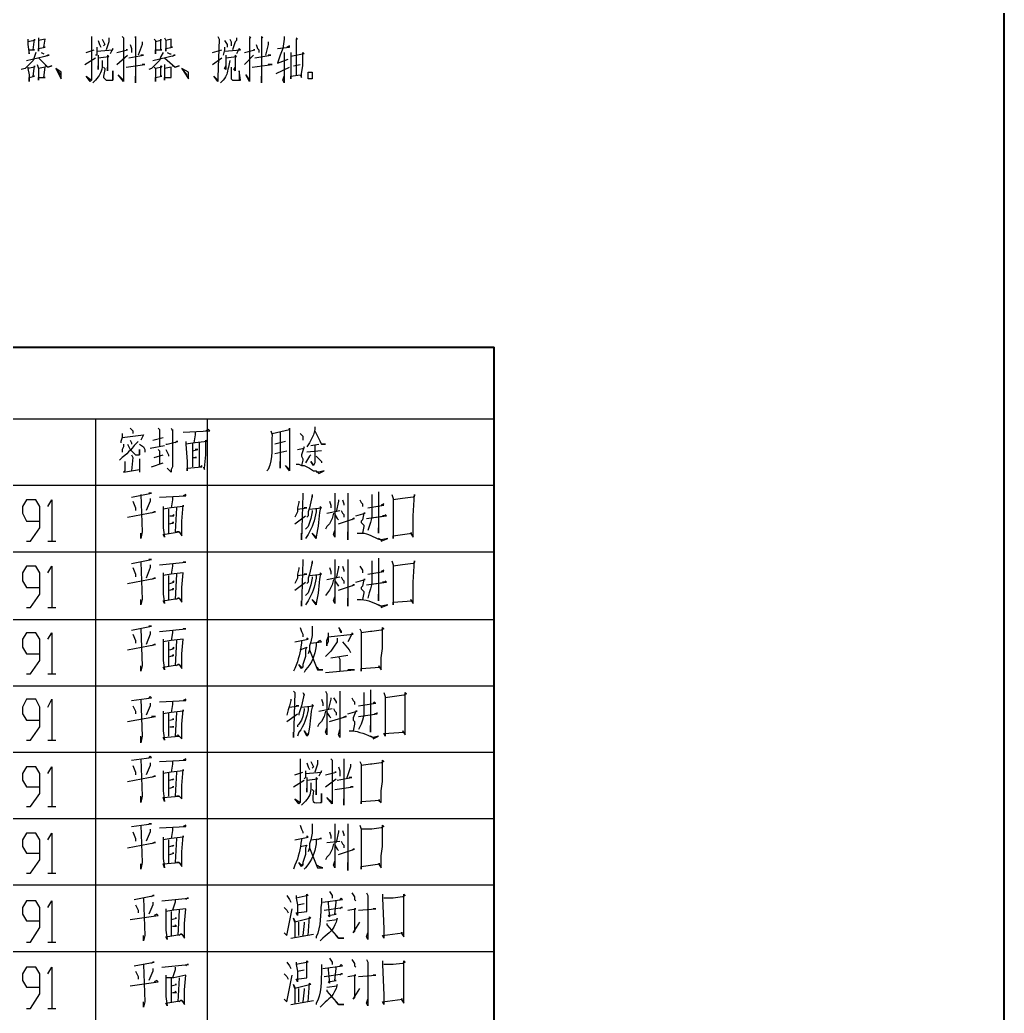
# Model space of a CAD drawing. Header units: millimetres. Extents: x 0 to 822, y 14 to 1153.
# Drawn here: x 685.6 to 819, y 539.3 to 674 of the extents above; entities that cross this region are included whole.
import ezdxf

# ---------------------------------------------------------------- set-up
doc = ezdxf.new("R2010")
doc.units = ezdxf.units.MM
doc.layers.add('1', color=7, linetype='Continuous')

msp = doc.modelspace()

# ---------------------------------------------------------------- linework, layer by layer
at = {"layer": '1', "color": 0, "lineweight": 40}
for points in [[(43.56, 14.721732), (819, 14.721732), (819, 1153.221732), (43.56, 1153.221732), (43.56, 14.721732)], [(569.52, 629.601732), (749.88, 629.601732)], [(749.88, 464.721732), (749.88, 629.601732)]]:
    msp.add_lwpolyline(points, dxfattribs=at)
at = {"layer": '1', "color": 0, "lineweight": 25}
for points in [[(686.7, 671.361732), (686.7, 671.181732), (686.7, 670.641732), (686.88, 669.381732), (686.88, 669.921732), (687.6, 669.921732), (687.42, 669.921732), (687.6, 671.361732), (687.6, 671.181732), (686.7, 671.001732)], [(688.14, 671.541732), (688.14, 671.181732), (688.14, 669.741732), (688.14, 670.101732), (689.04, 670.281732), (688.86, 670.281732), (689.04, 671.361732), (689.04, 671.361732), (688.14, 671.181732)], [(695.34, 671.721732), (695.34, 671.361732), (695.34, 671.361732), (695.34, 666.141732), (695.34, 665.781732), (695.16, 665.601732), (694.62, 666.321732), (695.34, 665.781732)], [(696.24, 671.181732), (696.42, 670.641732), (696.6, 670.281732)], [(696.78, 671.361732), (696.96, 671.001732), (697.14, 670.641732), (696.96, 670.461732)], [(697.68, 671.541732), (697.68, 671.181732), (697.68, 671.001732), (697.32, 669.921732)], [(699.48, 671.721732), (699.66, 671.541732), (699.66, 671.541732), (699.66, 665.961732), (699.66, 665.601732), (698.94, 666.501732), (699.66, 665.781732)], [(700.56, 670.641732), (700.74, 670.101732), (700.74, 669.921732), (700.74, 669.561732)], [(701.28, 671.721732), (701.28, 671.541732), (701.28, 671.721732), (701.28, 665.421732), (701.28, 666.321732)], [(702.18, 671.001732), (702.18, 670.641732), (701.64, 669.201732)], [(703.8, 671.361732), (703.98, 671.181732), (703.98, 670.641732), (703.98, 669.381732), (703.98, 669.921732), (704.88, 669.921732), (704.7, 669.921732), (704.7, 671.361732), (704.7, 671.181732), (703.98, 671.001732)], [(705.24, 671.541732), (705.42, 671.181732), (705.42, 669.741732), (705.42, 670.101732), (706.32, 670.281732), (706.14, 670.281732), (706.14, 671.361732), (706.14, 671.361732), (705.42, 671.181732)], [(712.44, 671.721732), (712.62, 671.361732), (712.62, 671.361732), (712.44, 666.141732), (712.44, 665.781732), (712.44, 665.601732), (711.9, 666.321732), (712.44, 665.781732)], [(713.34, 671.181732), (713.7, 670.641732), (713.7, 670.281732)], [(714.06, 671.361732), (714.24, 671.001732), (714.24, 670.641732), (714.24, 670.461732)], [(714.96, 671.541732), (714.96, 671.181732), (714.78, 671.001732), (714.42, 669.921732)], [(716.76, 671.721732), (716.94, 671.541732), (716.76, 671.541732), (716.76, 665.961732), (716.76, 665.601732), (716.22, 666.501732), (716.76, 665.781732)], [(717.66, 670.641732), (717.84, 670.101732), (718.02, 669.921732), (718.02, 669.561732)], [(718.38, 671.721732), (718.56, 671.541732), (718.38, 671.721732), (718.38, 665.421732), (718.38, 666.321732)], [(719.28, 671.001732), (719.28, 670.641732), (718.92, 669.201732)], [(721.44, 671.721732), (721.44, 671.361732), (721.26, 670.101732), (720.9, 669.201732), (720.54, 668.121732), (720.54, 668.121732), (721.98, 668.661732)], [(723.06, 671.541732), (723.24, 671.361732), (723.06, 671.361732), (723.06, 666.501732)], [(687.78, 669.561732), (687.6, 669.021732), (687.42, 668.481732), (686.7, 667.761732), (686.34, 667.401732), (685.8, 667.221732)], [(686.52, 668.481732), (689.58, 669.201732), (689.4, 669.201732), (689.04, 669.021732)], [(688.5, 669.561732), (688.86, 669.381732), (688.86, 669.381732)], [(694.62, 669.561732), (695.7, 669.921732)], [(696.06, 670.281732), (696.06, 669.921732), (696.06, 669.561732), (696.06, 669.201732), (695.88, 669.201732)], [(696.06, 669.741732), (698.22, 669.921732), (698.22, 670.101732), (697.86, 669.381732)], [(696.24, 669.201732), (696.24, 667.221732), (696.24, 667.401732), (696.24, 667.761732)], [(696.24, 668.841732), (697.68, 669.021732), (697.5, 669.201732), (697.5, 667.041732), (697.5, 667.221732), (697.5, 667.581732)], [(698.76, 669.561732), (700.2, 669.921732), (700.2, 669.921732), (700.02, 669.921732)], [(698.76, 667.941732), (700.2, 669.201732)], [(700.38, 668.841732), (702.36, 669.201732), (702, 669.201732)], [(705.06, 669.561732), (704.7, 669.021732), (704.52, 668.481732), (703.8, 667.761732), (703.44, 667.401732), (703.08, 667.221732)], [(703.62, 668.481732), (706.68, 669.201732), (706.5, 669.201732), (706.32, 669.021732)], [(705.6, 669.561732), (705.96, 669.381732), (706.14, 669.381732)], [(711.72, 669.561732), (712.98, 669.921732)], [(713.34, 670.281732), (713.34, 669.921732), (713.16, 669.201732), (713.16, 669.201732)], [(713.34, 669.741732), (715.5, 669.921732), (715.32, 670.101732), (714.96, 669.381732)], [(713.52, 669.201732), (713.52, 667.221732), (713.34, 667.401732), (713.52, 667.761732)], [(713.52, 668.841732), (714.96, 669.021732), (714.78, 669.201732), (714.78, 667.041732), (714.6, 667.221732), (714.78, 667.581732)], [(716.04, 669.561732), (717.48, 669.921732), (717.3, 669.921732), (717.3, 669.921732)], [(716.04, 667.941732), (717.3, 669.201732)], [(717.48, 668.841732), (719.64, 669.201732), (719.28, 669.201732)], [(720.54, 670.101732), (722.16, 670.281732), (722.16, 670.461732), (721.8, 670.281732)], [(721.44, 669.561732), (721.44, 669.381732), (721.44, 669.381732), (721.44, 665.421732), (721.26, 665.781732), (721.44, 666.321732)], [(722.34, 669.561732), (722.34, 669.021732), (722.34, 665.961732), (722.34, 666.321732), (723.6, 666.501732), (723.78, 666.141732), (723.78, 666.681732), (723.96, 667.761732), (723.96, 669.561732), (724.14, 669.381732), (722.34, 669.021732)], [(687.96, 667.941732), (688.14, 667.401732), (688.14, 665.781732), (688.14, 666.141732), (689.04, 666.141732), (688.86, 666.141732), (689.04, 667.581732), (689.04, 667.581732), (688.14, 667.401732)], [(688.14, 668.841732), (689.4, 667.581732), (689.94, 667.761732), (689.4, 667.581732), (689.04, 667.761732)], [(694.44, 667.941732), (695.88, 668.841732)], [(700.02, 667.581732), (702.54, 667.941732), (702.36, 667.941732), (702.18, 667.941732)], [(705.24, 668.841732), (706.68, 667.581732), (707.22, 667.761732), (706.68, 667.581732), (706.32, 667.761732)], [(705.24, 667.941732), (705.24, 667.401732), (705.24, 665.781732), (705.24, 666.141732), (706.14, 666.141732), (706.14, 666.141732), (706.14, 667.581732), (706.14, 667.581732), (705.24, 667.401732)], [(711.72, 667.941732), (712.98, 668.841732)], [(717.12, 667.581732), (719.82, 667.941732), (719.64, 667.941732), (719.28, 667.941732)], [(722.7, 667.761732), (723.6, 667.941732)], [(686.7, 667.581732), (686.7, 667.401732), (686.88, 666.501732), (686.88, 665.601732), (686.88, 666.141732), (687.6, 666.321732), (687.42, 666.321732), (687.6, 667.761732), (687.6, 667.581732), (686.7, 667.401732)], [(691.2, 666.501732), (690.48, 667.401732), (691.2, 665.961732), (691.2, 666.861732), (690.48, 667.401732)], [(696.96, 667.581732), (697.14, 667.401732), (697.14, 667.221732), (696.96, 666.321732), (696.96, 666.141732), (697.14, 665.961732), (697.14, 665.961732), (697.32, 665.781732), (697.5, 665.781732), (698.22, 665.781732), (698.22, 665.781732), (698.22, 667.041732), (698.22, 665.781732)], [(703.8, 667.581732), (703.98, 667.401732), (703.98, 666.501732), (703.98, 665.601732), (703.98, 666.141732), (704.88, 666.321732), (704.7, 666.321732), (704.7, 667.761732), (704.88, 667.581732), (703.98, 667.401732)], [(708.3, 666.501732), (707.58, 667.401732), (708.48, 665.961732), (708.48, 666.861732), (707.58, 667.401732)], [(714.24, 667.581732), (714.24, 667.401732), (714.24, 667.221732), (714.24, 666.321732), (714.24, 666.141732), (714.24, 665.961732), (714.42, 665.781732), (714.6, 665.781732), (715.32, 665.781732), (715.5, 665.781732), (715.32, 667.041732), (715.32, 665.781732)], [(720.36, 666.681732), (722.16, 667.581732)], [(725.22, 666.861732), (725.22, 666.501732), (725.22, 665.961732), (724.68, 665.961732), (724.68, 666.501732), (724.68, 666.861732), (725.22, 666.861732)], [(569.52, 619.881732), (749.88, 619.881732)], [(695.88, 619.881732), (695.88, 464.721732)], [(711, 619.881732), (711, 464.721732)], [(700.56, 618.621732), (700.92, 618.261732), (700.92, 618.081732), (700.92, 617.901732)], [(704.34, 618.621732), (704.52, 618.441732), (704.52, 618.441732), (704.52, 616.101732)], [(706.14, 618.621732), (706.32, 618.261732), (706.32, 618.441732), (706.32, 613.401732), (706.14, 613.041732), (706.14, 612.861732), (706.14, 612.681732), (705.6, 613.221732), (706.14, 612.681732)], [(707.76, 618.081732), (711.36, 618.261732), (711.18, 618.441732), (710.82, 618.261732)], [(709.38, 618.081732), (709.38, 617.721732), (709.2, 616.641732)], [(720.9, 618.081732), (720.9, 613.941732), (720.9, 613.221732), (720.9, 614.121732)], [(725.58, 618.801732), (725.58, 618.441732), (725.4, 617.721732), (724.86, 616.641732), (724.5, 616.101732)], [(725.58, 618.261732), (726.48, 616.461732), (727.02, 616.461732), (726.48, 616.461732), (726.3, 616.821732)], [(699.48, 617.901732), (699.48, 617.361732), (699.3, 616.821732), (699.3, 616.641732)], [(699.48, 617.361732), (702.36, 617.721732), (702.36, 617.721732), (702, 617.001732)], [(700.56, 617.001732), (700.74, 616.641732), (700.74, 616.461732)], [(703.62, 617.001732), (705.06, 617.361732)], [(705.42, 616.461732), (705.6, 616.461732), (707.04, 616.821732), (706.86, 616.821732), (706.68, 616.641732)], [(710.46, 613.401732), (710.64, 613.041732), (710.64, 613.221732), (710.82, 615.021732), (710.82, 617.001732), (711, 616.821732), (709.38, 616.641732), (708.12, 616.461732)], [(708.12, 616.821732), (708.12, 616.461732), (708.3, 614.121732), (708.3, 612.861732), (708.3, 613.221732), (710.28, 613.401732), (710.28, 613.581732), (710.1, 613.401732)], [(721.62, 616.821732), (720.18, 616.461732)], [(723.6, 617.901732), (723.96, 617.541732), (723.96, 617.181732), (723.96, 617.001732)], [(699.66, 616.461732), (699.66, 616.101732), (699.48, 615.741732), (699.48, 615.561732), (699.48, 615.381732)], [(700.2, 616.461732), (700.38, 616.101732), (700.56, 615.741732), (700.74, 615.561732), (701.1, 615.201732), (701.28, 615.021732), (701.64, 615.021732), (701.82, 615.021732), (701.82, 615.741732), (701.82, 615.021732)], [(701.82, 616.461732), (702.36, 616.101732), (702.54, 615.741732), (702.54, 615.561732), (702.54, 615.381732)], [(703.26, 615.921732), (705.24, 616.281732)], [(704.34, 615.741732), (704.52, 615.561732), (704.52, 613.761732)], [(705.42, 615.741732), (705.78, 615.021732), (705.78, 614.841732)], [(709.02, 616.641732), (709.02, 613.401732)], [(709.02, 615.561732), (709.74, 615.741732), (709.56, 615.741732), (709.38, 615.741732)], [(709.92, 616.641732), (709.92, 613.401732)], [(720.18, 615.201732), (721.8, 615.561732)], [(723.24, 615.741732), (724.14, 615.921732), (724.14, 616.101732), (723.78, 615.021732), (723.78, 614.841732), (723.96, 614.481732), (723.96, 614.301732), (723.78, 613.581732)], [(726.48, 615.561732), (724.5, 615.381732)], [(725.04, 616.281732), (726.12, 616.461732)], [(725.58, 616.281732), (725.58, 613.941732), (725.4, 613.581732), (725.4, 613.581732), (725.04, 614.121732), (725.4, 613.581732)], [(699.84, 614.121732), (699.84, 613.941732), (699.84, 612.861732), (699.66, 612.681732), (701.82, 613.041732)], [(700.74, 615.021732), (700.92, 614.661732), (700.74, 612.861732)], [(701.82, 614.481732), (701.82, 614.121732), (701.82, 612.681732)], [(703.8, 614.661732), (705.06, 615.021732)], [(709.02, 614.661732), (709.56, 614.661732), (709.56, 614.661732), (709.38, 614.661732)], [(725.04, 615.021732), (724.86, 614.841732), (724.32, 613.941732)], [(725.76, 614.841732), (726.3, 614.301732), (726.48, 614.121732), (726.48, 613.941732)], [(703.44, 613.401732), (705.06, 613.941732)], [(723.06, 613.761732), (723.42, 613.761732), (723.78, 613.581732), (724.14, 613.581732), (724.5, 613.401732), (724.86, 613.221732), (725.4, 612.861732), (725.76, 612.861732), (726.12, 612.501732), (726.84, 612.861732), (726.84, 612.861732), (726.12, 612.681732), (725.76, 612.681732)], [(569.52, 610.881732), (749.88, 610.881732)], [(734.22, 609.981732), (734.22, 609.621732), (734.22, 604.401732), (734.22, 604.581732), (734.22, 605.121732)], [(686.52, 603.321732), (687.06, 603.321732), (688.32, 605.121732), (688.32, 608.001732), (687.78, 608.901732), (686.52, 608.901732), (685.98, 608.001732), (685.98, 607.101732), (686.52, 606.021732), (688.32, 606.021732)], [(689.4, 608.001732), (689.94, 608.901732), (689.94, 603.321732)], [(700.74, 609.261732), (703.44, 609.801732), (703.26, 609.801732), (703.08, 609.801732)], [(700.92, 608.721732), (701.28, 607.821732), (701.28, 607.461732)], [(702, 609.621732), (702.18, 604.581732), (702, 603.681732), (702, 604.041732), (702, 604.401732)], [(703.26, 609.081732), (703.26, 608.721732), (702.72, 607.461732)], [(704.52, 609.261732), (708.12, 609.441732), (708.12, 609.621732), (707.76, 609.441732)], [(706.32, 609.261732), (706.32, 608.901732), (706.14, 607.821732)], [(723.42, 608.721732), (723.42, 608.541732), (723.24, 607.821732), (723.24, 607.281732), (722.88, 606.561732)], [(723.96, 609.801732), (723.96, 609.621732), (723.78, 603.501732), (723.78, 604.401732)], [(725.22, 609.621732), (725.22, 609.261732), (725.22, 609.441732), (724.86, 607.821732), (724.68, 607.281732), (724.68, 606.741732), (724.5, 606.561732)], [(727.56, 608.721732), (727.74, 608.181732), (727.74, 608.001732), (727.74, 607.821732)], [(728.28, 609.801732), (728.28, 609.441732), (728.28, 603.861732), (728.1, 604.221732), (728.28, 604.761732)], [(728.82, 608.901732), (728.82, 608.721732), (728.46, 607.281732)], [(729.36, 608.901732), (729.54, 608.361732), (729.54, 608.181732)], [(730.08, 609.801732), (730.08, 609.441732), (730.08, 603.501732), (730.08, 604.041732), (730.08, 604.581732)], [(731.7, 608.901732), (731.88, 608.541732), (732.06, 608.361732)], [(733.32, 609.621732), (733.32, 606.561732), (733.14, 605.841732), (732.96, 605.301732), (732.78, 604.761732)], [(736.02, 609.621732), (736.2, 609.081732), (736.2, 604.941732), (736.2, 603.681732), (736.2, 604.041732), (738.72, 604.401732), (738.54, 604.401732), (738.9, 603.861732), (738.9, 604.581732), (738.9, 605.481732), (738.9, 606.741732), (739.08, 609.621732), (739.08, 609.441732), (738.9, 609.261732), (737.46, 609.081732), (737.46, 609.081732), (736.2, 608.901732)], [(700.2, 606.561732), (703.98, 607.281732), (703.8, 607.281732), (703.44, 607.101732)], [(707.22, 604.581732), (707.58, 604.041732), (707.58, 604.401732), (707.58, 606.021732), (707.76, 608.181732), (707.76, 608.001732), (706.14, 607.821732), (705.06, 607.641732)], [(705.06, 608.001732), (705.06, 607.641732), (705.06, 605.121732), (705.24, 603.861732), (705.06, 604.221732), (707.22, 604.581732), (707.04, 604.581732), (706.86, 604.581732)], [(705.78, 607.641732), (705.78, 604.401732)], [(706.86, 607.821732), (706.68, 604.581732)], [(723.24, 607.641732), (724.5, 607.821732), (724.32, 607.821732), (724.14, 607.821732)], [(725.22, 607.461732), (725.22, 607.281732), (725.04, 606.381732), (724.86, 605.841732), (724.68, 605.301732), (724.5, 605.121732), (724.32, 604.941732)], [(727.2, 607.101732), (729, 607.461732)], [(729.18, 607.461732), (729.36, 607.101732), (729.54, 606.921732), (729.54, 606.561732)], [(732.06, 608.361732), (732.06, 608.001732)], [(732.78, 607.821732), (734.94, 608.181732), (734.76, 608.181732), (734.94, 608.361732), (734.58, 608.181732)], [(732.78, 607.821732), (734.94, 608.181732), (734.76, 608.181732), (734.58, 608.181732)], [(705.96, 606.741732), (706.5, 606.741732), (706.5, 606.921732), (706.32, 606.741732)], [(722.88, 605.661732), (724.32, 606.741732)], [(728.1, 607.101732), (727.92, 606.381732), (727.56, 605.661732), (727.2, 605.301732), (727.02, 604.941732)], [(728.28, 606.921732), (728.64, 606.381732), (728.82, 606.201732)], [(728.82, 605.661732), (730.98, 606.381732), (730.8, 606.381732), (730.62, 606.201732)], [(731.16, 606.741732), (732.42, 607.101732), (732.24, 607.101732), (732.06, 606.201732), (731.88, 606.021732), (731.88, 605.841732), (732.06, 605.661732), (732.24, 605.481732), (732.24, 605.301732), (732.06, 604.401732)], [(732.6, 606.381732), (735.3, 606.741732), (735.12, 606.921732)], [(732.6, 606.381732), (735.12, 606.741732), (735.12, 606.741732), (734.76, 606.741732)], [(705.96, 605.661732), (706.5, 605.841732), (706.32, 605.841732), (706.32, 605.661732)], [(689.4, 603.321732), (690.48, 603.321732)], [(569.52, 601.881732), (749.88, 601.881732)], [(700.74, 600.261732), (703.44, 600.801732), (703.26, 600.801732), (703.08, 600.801732)], [(723.96, 600.801732), (723.96, 600.621732), (723.78, 594.501732), (723.78, 595.221732)], [(725.22, 600.621732), (725.22, 600.261732), (725.22, 600.441732), (724.86, 598.821732), (724.68, 598.281732), (724.68, 597.741732), (724.5, 597.561732)], [(728.28, 600.801732), (728.28, 600.441732), (728.28, 594.861732), (728.1, 595.221732), (728.28, 595.761732)], [(730.08, 600.801732), (730.08, 600.441732), (730.08, 594.501732), (730.08, 594.861732), (730.08, 595.581732)], [(733.32, 600.621732), (733.32, 597.561732), (733.14, 596.841732), (732.96, 596.301732), (732.78, 595.581732)], [(734.22, 600.981732), (734.22, 600.621732), (734.22, 595.221732), (734.22, 595.581732), (734.22, 596.121732)], [(736.02, 600.621732), (736.2, 600.081732), (736.2, 595.941732), (736.2, 594.681732), (736.2, 595.041732), (738.72, 595.221732), (738.54, 595.401732), (738.9, 594.861732), (738.9, 595.581732), (738.9, 596.481732), (738.9, 597.741732), (739.08, 600.621732), (739.08, 600.441732), (738.9, 600.261732), (737.46, 600.081732), (737.46, 600.081732), (736.2, 599.901732)], [(686.52, 594.321732), (687.06, 594.321732), (688.32, 596.121732), (688.32, 599.001732), (687.78, 599.901732), (686.52, 599.901732), (685.98, 599.001732), (685.98, 597.921732), (686.52, 597.021732), (688.32, 597.021732)], [(689.4, 599.001732), (689.94, 599.901732), (689.94, 594.321732)], [(700.92, 599.721732), (701.28, 598.821732), (701.28, 598.461732)], [(702, 600.441732), (702.18, 595.401732), (702, 594.681732), (702, 595.041732), (702, 595.401732)], [(703.26, 600.081732), (703.26, 599.721732), (702.72, 598.281732)], [(704.52, 600.081732), (708.12, 600.441732), (708.12, 600.441732), (707.76, 600.441732)], [(706.32, 600.261732), (706.32, 599.901732), (706.14, 598.821732)], [(723.42, 599.721732), (723.42, 599.541732), (723.24, 598.821732), (723.24, 598.281732), (722.88, 597.561732)], [(727.56, 599.721732), (727.74, 599.181732), (727.74, 599.001732), (727.74, 598.821732)], [(728.82, 599.901732), (728.82, 599.721732), (728.46, 598.281732)], [(729.36, 599.901732), (729.54, 599.361732), (729.54, 599.181732)], [(731.7, 599.901732), (732.06, 599.361732)], [(732.06, 599.361732), (732.06, 599.001732)], [(732.78, 598.821732), (734.94, 599.181732), (734.76, 599.181732), (734.94, 599.361732), (734.58, 599.181732)], [(732.78, 598.821732), (734.94, 599.181732), (734.76, 599.181732), (734.58, 599.181732)], [(700.2, 597.561732), (703.98, 598.281732), (703.8, 598.281732), (703.44, 598.101732)], [(705.06, 599.001732), (705.06, 598.641732), (705.06, 596.121732), (705.24, 594.861732), (705.06, 595.221732), (707.22, 595.581732), (707.04, 595.581732), (706.86, 595.401732)], [(707.22, 595.581732), (707.58, 595.041732), (707.58, 595.401732), (707.58, 597.021732), (707.76, 599.001732), (707.76, 599.001732), (706.14, 598.821732), (705.06, 598.641732)], [(705.78, 598.641732), (705.78, 595.401732)], [(705.96, 597.561732), (706.5, 597.741732), (706.5, 597.921732), (706.32, 597.741732)], [(706.86, 598.821732), (706.68, 595.401732)], [(723.24, 598.641732), (724.5, 598.821732), (724.32, 598.821732), (724.14, 598.821732)], [(725.22, 598.461732), (725.22, 598.281732), (725.04, 597.381732), (724.86, 596.841732), (724.68, 596.301732), (724.5, 596.121732), (724.32, 595.941732)], [(728.1, 598.101732), (727.92, 597.381732), (727.56, 596.661732), (727.02, 595.941732)], [(727.2, 598.101732), (729, 598.461732)], [(728.28, 597.921732), (728.82, 597.201732)], [(729.18, 598.461732), (729.36, 598.101732), (729.54, 597.921732), (729.54, 597.561732)], [(731.16, 597.741732), (732.42, 598.101732), (732.24, 598.101732), (732.06, 597.201732), (731.88, 597.021732), (731.88, 596.841732), (732.06, 596.661732), (732.24, 596.481732), (732.24, 596.301732), (732.06, 595.401732)], [(732.6, 597.381732), (735.3, 597.741732), (735.12, 597.921732)], [(705.96, 596.661732), (706.5, 596.841732), (706.32, 596.841732), (706.32, 596.661732)], [(722.88, 596.661732), (724.32, 597.741732)], [(728.82, 596.661732), (730.98, 597.381732), (730.8, 597.381732), (730.62, 597.201732)], [(732.6, 597.381732), (735.12, 597.741732), (735.12, 597.741732), (734.76, 597.741732)], [(689.4, 594.321732), (690.48, 594.321732)], [(569.52, 592.701732), (749.88, 592.701732)], [(700.74, 591.261732), (703.44, 591.801732), (703.26, 591.801732), (703.08, 591.801732)], [(702, 591.441732), (702.18, 586.401732), (702, 585.681732), (702, 586.041732), (702, 586.401732)], [(703.26, 591.081732), (703.26, 590.721732), (702.72, 589.281732)], [(704.52, 591.081732), (708.12, 591.441732), (708.12, 591.441732), (707.76, 591.441732)], [(706.32, 591.261732), (706.32, 590.901732), (706.14, 589.821732)], [(723.6, 591.621732), (723.78, 591.081732), (723.96, 590.721732), (723.96, 590.361732)], [(725.22, 591.801732), (725.22, 591.441732), (725.22, 590.541732), (725.04, 589.641732), (724.86, 589.101732), (724.86, 588.561732), (724.68, 588.021732)], [(728.82, 591.621732), (729.18, 591.081732), (729.18, 590.901732), (729, 591.261732)], [(731.7, 591.441732), (731.88, 591.081732), (731.88, 586.761732), (731.88, 585.681732), (731.88, 586.041732), (734.4, 586.221732), (734.22, 586.401732), (734.58, 585.861732), (734.58, 586.581732), (734.58, 587.481732), (734.76, 588.741732), (734.76, 591.621732), (734.94, 591.441732), (734.58, 591.261732), (733.32, 591.081732), (733.14, 591.081732), (731.88, 590.901732)], [(686.52, 585.321732), (687.06, 585.321732), (688.32, 587.121732), (688.32, 590.001732), (687.78, 590.901732), (686.52, 590.901732), (685.98, 590.001732), (685.98, 588.921732), (686.52, 588.021732), (688.32, 588.021732)], [(689.4, 590.001732), (689.94, 590.901732), (689.94, 585.321732)], [(700.92, 590.721732), (701.28, 589.821732), (701.28, 589.461732)], [(705.06, 590.001732), (705.06, 589.641732), (705.06, 587.121732), (705.24, 585.861732), (705.06, 586.221732), (707.22, 586.581732), (707.04, 586.581732), (706.86, 586.401732)], [(707.22, 586.581732), (707.58, 586.041732), (707.58, 586.401732), (707.58, 588.021732), (707.76, 590.001732), (707.76, 590.001732), (706.14, 589.821732), (705.06, 589.641732)], [(706.86, 589.821732), (706.68, 586.401732)], [(722.88, 589.641732), (724.68, 590.001732), (724.5, 590.181732), (724.5, 590.001732)], [(725.04, 589.461732), (726.48, 589.641732), (726.3, 589.821732), (725.94, 589.641732)], [(728.64, 590.181732), (728.64, 589.641732), (728.1, 588.921732), (727.74, 588.381732), (727.38, 588.021732), (727.02, 587.661732)], [(727.38, 590.901732), (727.38, 590.181732), (727.38, 589.641732), (727.2, 589.281732), (727.2, 589.101732), (727.2, 589.461732), (727.2, 589.821732), (727.38, 590.361732)], [(727.38, 590.361732), (730.8, 590.721732), (730.62, 590.901732), (730.62, 590.721732), (730.08, 589.641732)], [(700.2, 588.561732), (703.98, 589.281732), (703.8, 589.281732), (703.44, 589.101732)], [(705.78, 589.641732), (705.78, 586.401732)], [(705.96, 588.561732), (706.5, 588.741732), (706.5, 588.921732), (706.32, 588.741732)], [(723.6, 588.561732), (724.5, 588.921732), (724.5, 588.921732), (724.32, 588.561732), (724.32, 587.661732), (724.14, 587.121732), (723.96, 586.581732), (723.96, 586.221732), (723.78, 586.041732), (723.42, 586.581732), (723.78, 586.221732), (723.96, 586.221732)], [(724.86, 588.561732), (725.94, 585.861732), (726.66, 585.861732), (726.12, 585.861732), (725.94, 586.221732)], [(729.36, 589.641732), (730.26, 588.561732), (730.44, 588.201732)], [(705.96, 587.661732), (706.5, 587.841732), (706.32, 587.841732), (706.32, 587.661732)], [(727.74, 587.481732), (730.08, 587.841732)], [(728.82, 587.661732), (729, 587.301732), (729, 585.681732)], [(727.02, 585.501732), (730.98, 585.861732), (730.8, 585.861732), (730.08, 585.861732)], [(689.4, 585.321732), (690.48, 585.321732)], [(569.52, 583.701732), (749.88, 583.701732)], [(733.14, 583.161732), (733.14, 582.801732), (733.14, 577.941732), (733.14, 577.401732), (733.14, 577.761732), (733.14, 578.301732)], [(686.52, 576.321732), (687.06, 576.321732), (688.32, 578.121732), (688.32, 580.821732), (687.78, 581.901732), (686.52, 581.901732), (685.98, 580.821732), (685.98, 579.921732), (686.52, 579.021732), (688.32, 579.021732)], [(689.4, 580.821732), (689.94, 581.901732), (689.94, 576.321732)], [(700.74, 581.721732), (703.44, 582.081732), (703.26, 582.261732), (703.08, 582.081732)], [(702, 581.901732), (702.18, 576.861732), (702, 575.961732), (702, 576.321732), (702, 576.861732)], [(704.52, 581.541732), (708.12, 581.721732), (708.12, 581.901732), (707.76, 581.721732)], [(722.34, 581.901732), (722.34, 581.721732), (722.16, 581.001732), (721.98, 580.461732), (721.8, 579.741732)], [(722.7, 582.981732), (722.88, 582.801732), (722.7, 576.681732), (722.7, 577.221732), (722.7, 577.401732)], [(723.96, 582.801732), (724.14, 582.441732), (724.14, 582.621732), (723.78, 581.001732), (723.6, 580.461732), (723.42, 579.921732), (723.42, 579.741732)], [(726.48, 581.901732), (726.66, 581.361732), (726.66, 581.001732)], [(727.02, 582.981732), (727.2, 582.621732), (727.2, 577.041732), (727.02, 577.401732), (727.2, 577.941732)], [(727.74, 582.081732), (727.74, 581.901732), (727.38, 580.461732)], [(728.1, 582.081732), (728.46, 581.541732), (728.46, 581.361732)], [(729, 582.981732), (729, 582.621732), (729, 576.681732), (728.82, 577.041732), (729, 577.761732)], [(730.62, 582.081732), (730.8, 581.721732), (730.98, 581.541732)], [(732.24, 582.801732), (732.24, 579.741732), (732.06, 579.021732), (731.88, 578.481732), (731.52, 577.761732)], [(734.94, 582.801732), (735.12, 582.261732), (735.12, 576.861732), (734.94, 577.221732), (737.64, 577.401732), (737.46, 577.581732), (737.82, 577.041732), (737.82, 577.761732), (737.82, 578.661732), (737.82, 579.921732), (737.82, 582.801732), (738, 582.621732), (737.64, 582.441732), (736.38, 582.261732), (736.38, 582.261732), (735.12, 582.081732)], [(700.92, 581.001732), (701.28, 580.281732), (701.28, 579.921732)], [(703.26, 581.361732), (703.26, 581.001732), (702.72, 579.741732)], [(707.22, 576.861732), (707.58, 576.501732), (707.58, 576.681732), (707.58, 578.481732), (707.76, 580.461732), (707.76, 580.281732), (706.14, 580.101732), (705.06, 579.921732)], [(706.32, 581.541732), (706.32, 581.181732), (706.14, 580.101732)], [(722.16, 580.821732), (723.42, 581.001732), (723.24, 581.001732), (723.06, 581.001732)], [(724.14, 580.641732), (724.14, 580.461732), (723.96, 579.561732), (723.78, 579.021732), (723.42, 578.481732), (723.24, 578.301732), (723.24, 578.121732)], [(726.12, 580.281732), (727.92, 580.641732)], [(728.1, 580.641732), (728.28, 580.281732), (728.46, 580.101732), (728.46, 579.741732)], [(730.98, 581.541732), (730.98, 581.181732)], [(731.52, 581.001732), (733.86, 581.361732), (733.68, 581.361732), (733.68, 581.541732), (733.5, 581.361732)], [(731.52, 581.001732), (733.86, 581.361732), (733.68, 581.361732), (733.5, 581.361732)], [(700.2, 578.841732), (703.98, 579.561732), (703.8, 579.561732), (703.44, 579.561732)], [(705.06, 580.281732), (705.06, 579.921732), (705.06, 577.581732), (705.24, 576.321732), (705.06, 576.681732), (707.22, 576.861732), (707.04, 577.041732), (706.86, 576.861732)], [(705.78, 580.101732), (705.78, 576.861732)], [(705.96, 579.021732), (706.5, 579.201732), (706.5, 579.201732), (706.32, 579.201732)], [(706.86, 580.101732), (706.68, 576.861732)], [(721.8, 578.841732), (723.24, 579.921732)], [(727.02, 580.281732), (726.84, 579.561732), (726.48, 578.841732), (726.12, 578.481732), (725.94, 578.121732)], [(727.2, 580.101732), (727.56, 579.561732), (727.74, 579.381732)], [(727.56, 578.841732), (729.9, 579.561732), (729.72, 579.561732), (729.36, 579.381732)], [(730.08, 579.921732), (731.34, 580.281732), (731.16, 580.281732), (730.8, 579.381732), (730.8, 579.201732), (730.8, 579.021732), (730.98, 578.841732), (730.98, 578.661732), (730.98, 578.481732), (730.8, 577.581732)], [(731.52, 579.561732), (734.04, 579.921732), (734.04, 580.101732)], [(731.52, 579.561732), (734.04, 579.921732), (734.04, 579.921732), (733.68, 579.921732)], [(705.96, 578.121732), (706.5, 578.121732), (706.32, 578.121732), (706.32, 578.121732)], [(689.4, 576.321732), (690.48, 576.321732)], [(569.52, 574.701732), (749.88, 574.701732)], [(700.74, 573.621732), (703.44, 573.981732), (703.26, 574.161732), (703.08, 573.981732)], [(702, 573.801732), (702.18, 568.761732), (702, 567.861732), (702, 568.221732), (702, 568.761732)], [(704.52, 573.441732), (708.12, 573.621732), (708.12, 573.801732), (707.76, 573.621732)], [(723.6, 573.801732), (723.6, 573.441732), (723.6, 573.441732), (723.6, 568.221732), (723.6, 567.861732), (723.42, 567.681732), (722.88, 568.401732), (723.6, 567.861732)], [(725.94, 573.621732), (725.94, 573.261732), (725.94, 573.081732), (725.58, 572.001732)], [(727.74, 573.801732), (727.92, 573.621732), (727.92, 568.041732), (727.92, 567.681732), (727.2, 568.581732), (727.92, 567.861732)], [(729.54, 573.801732), (729.54, 573.621732), (729.54, 573.621732), (729.54, 567.501732), (729.54, 568.401732)], [(731.7, 573.441732), (731.88, 573.081732), (731.88, 568.761732), (731.88, 567.681732), (731.88, 568.041732), (734.4, 568.221732), (734.22, 568.221732), (734.58, 567.861732), (734.58, 568.581732), (734.58, 569.481732), (734.76, 570.741732), (734.76, 573.621732), (734.94, 573.441732), (734.58, 573.261732), (733.32, 573.081732), (733.14, 573.081732), (731.88, 572.901732)], [(686.52, 567.321732), (687.06, 567.321732), (688.32, 569.121732), (688.32, 571.821732), (687.78, 572.721732), (686.52, 572.721732), (685.98, 571.821732), (685.98, 570.921732), (686.52, 570.021732), (688.32, 570.021732)], [(689.4, 571.821732), (689.94, 572.721732), (689.94, 567.321732)], [(700.92, 572.901732), (701.28, 572.001732), (701.28, 571.641732)], [(703.26, 573.261732), (703.26, 572.901732), (702.72, 571.641732)], [(707.22, 568.761732), (707.58, 568.401732), (707.58, 568.581732), (707.58, 570.201732), (707.76, 572.361732), (707.76, 572.181732), (706.14, 572.001732), (705.06, 571.821732)], [(706.32, 573.441732), (706.32, 573.081732), (706.14, 572.001732)], [(724.5, 573.261732), (724.68, 572.721732), (724.86, 572.361732)], [(725.04, 573.441732), (725.22, 573.081732), (725.4, 572.721732), (725.22, 572.541732)], [(728.82, 572.721732), (729, 572.181732), (729, 571.821732), (729, 571.461732)], [(730.44, 573.081732), (730.44, 572.721732), (729.9, 571.101732)], [(700.2, 570.741732), (703.98, 571.461732), (703.8, 571.461732), (703.44, 571.281732)], [(705.06, 572.181732), (705.06, 571.821732), (705.06, 569.481732), (705.24, 568.041732), (705.06, 568.581732), (707.22, 568.761732), (707.04, 568.761732), (706.86, 568.761732)], [(705.78, 572.001732), (705.78, 568.761732)], [(705.96, 570.921732), (706.5, 571.101732), (706.5, 571.101732), (706.32, 570.921732)], [(706.86, 572.001732), (706.68, 568.761732)], [(722.7, 570.021732), (724.14, 570.921732)], [(722.88, 571.641732), (723.96, 572.001732)], [(724.32, 572.181732), (724.32, 571.821732), (724.32, 571.641732), (724.32, 571.281732), (724.14, 571.101732)], [(724.32, 571.821732), (726.48, 572.001732), (726.48, 572.181732), (726.12, 571.461732)], [(724.5, 571.281732), (724.5, 569.301732), (724.5, 569.301732), (724.5, 569.841732)], [(724.5, 570.921732), (725.94, 571.101732), (725.76, 571.281732), (725.76, 569.301732), (725.76, 568.941732), (725.76, 569.301732), (725.76, 569.661732)], [(727.02, 571.641732), (728.46, 572.001732), (728.46, 572.001732), (728.28, 572.001732)], [(727.02, 570.021732), (728.46, 571.101732)], [(728.64, 570.921732), (730.62, 571.281732), (730.62, 571.281732), (730.26, 571.281732)], [(705.96, 569.841732), (706.5, 570.021732), (706.32, 570.021732), (706.32, 570.021732)], [(728.28, 569.661732), (730.8, 570.021732), (730.62, 570.021732), (730.44, 570.021732)], [(689.4, 567.321732), (690.48, 567.321732)], [(569.52, 565.701732), (749.88, 565.701732)], [(700.74, 564.621732), (703.44, 564.981732), (703.26, 564.981732), (703.08, 564.981732)], [(702, 564.801732), (702.18, 559.761732), (702, 558.861732), (702, 559.221732), (702, 559.581732)], [(703.26, 564.261732), (703.26, 563.901732), (702.72, 562.641732)], [(704.52, 564.441732), (708.12, 564.621732), (708.12, 564.801732), (707.76, 564.621732)], [(706.32, 564.441732), (706.32, 564.081732), (706.14, 563.001732)], [(723.6, 564.801732), (723.78, 564.261732), (723.96, 563.901732), (723.96, 563.721732)], [(725.22, 564.981732), (725.22, 564.621732), (725.22, 563.721732), (725.04, 562.821732), (724.86, 562.281732), (724.86, 561.741732), (724.68, 561.201732)], [(728.28, 564.981732), (728.28, 564.621732), (728.28, 559.041732), (728.1, 559.401732), (728.28, 559.941732)], [(730.08, 564.981732), (730.08, 564.621732), (730.08, 558.681732), (730.08, 559.221732), (730.08, 559.761732)], [(731.7, 564.801732), (731.88, 564.261732), (731.88, 560.121732), (731.88, 558.861732), (731.88, 559.221732), (734.4, 559.581732), (734.22, 559.581732), (734.58, 559.041732), (734.58, 559.761732), (734.58, 560.661732), (734.76, 561.921732), (734.76, 564.801732), (734.94, 564.621732), (734.58, 564.441732), (733.32, 564.261732), (733.14, 564.261732), (731.88, 564.261732)], [(686.52, 558.321732), (687.06, 558.321732), (688.32, 560.121732), (688.32, 562.821732), (687.78, 563.721732), (686.52, 563.721732), (685.98, 562.821732), (685.98, 561.921732), (686.52, 561.021732), (688.32, 561.021732)], [(689.4, 562.821732), (689.94, 563.721732), (689.94, 558.321732)], [(700.92, 563.901732), (701.28, 563.001732), (701.28, 562.641732)], [(707.22, 559.761732), (707.58, 559.221732), (707.58, 559.581732), (707.58, 561.201732), (707.76, 563.361732), (707.76, 563.181732), (706.14, 563.001732), (705.06, 562.821732)], [(705.06, 563.181732), (705.06, 562.821732), (705.06, 560.301732), (705.24, 559.041732), (705.06, 559.581732), (707.22, 559.761732), (707.04, 559.761732), (706.86, 559.761732)], [(705.78, 562.821732), (705.78, 559.581732)], [(706.86, 563.001732), (706.68, 559.761732)], [(722.88, 562.821732), (724.68, 563.181732), (724.5, 563.361732), (724.5, 563.181732)], [(725.04, 562.821732), (726.48, 563.001732), (726.3, 563.001732), (725.94, 562.821732)], [(727.56, 563.901732), (727.74, 563.361732), (727.74, 563.181732), (727.74, 563.001732)], [(728.82, 564.081732), (728.82, 563.901732), (728.46, 562.461732)], [(729.36, 564.081732), (729.54, 563.541732), (729.54, 563.361732)], [(700.2, 561.741732), (703.98, 562.461732), (703.8, 562.461732), (703.44, 562.281732)], [(705.96, 561.921732), (706.5, 562.101732), (706.5, 562.101732), (706.32, 561.921732)], [(723.6, 561.921732), (724.5, 562.101732), (724.5, 562.101732), (724.32, 561.741732), (724.32, 560.841732), (724.14, 560.301732), (723.96, 559.761732), (723.96, 559.401732), (723.78, 559.221732), (723.42, 559.761732), (723.78, 559.401732), (723.96, 559.581732)], [(724.86, 561.741732), (725.94, 559.041732), (726.66, 559.041732), (726.12, 559.221732), (725.94, 559.401732)], [(728.1, 562.281732), (727.92, 561.561732), (727.56, 560.841732), (727.2, 560.481732), (727.02, 560.121732)], [(727.2, 562.461732), (729, 562.641732)], [(728.28, 562.101732), (728.64, 561.561732), (728.82, 561.381732)], [(728.82, 560.841732), (730.98, 561.561732), (730.8, 561.561732), (730.62, 561.381732)], [(729.18, 562.641732), (729.36, 562.281732), (729.54, 562.101732), (729.54, 561.741732)], [(705.96, 560.841732), (706.5, 561.021732), (706.32, 561.021732), (706.32, 561.021732)], [(689.4, 558.321732), (690.48, 558.321732)], [(569.52, 556.701732), (749.88, 556.701732)], [(701.1, 554.721732), (703.8, 555.261732), (703.62, 555.261732), (703.44, 555.081732)], [(702.36, 554.901732), (702.54, 549.861732), (702.36, 549.141732), (702.36, 549.501732), (702.36, 549.861732)], [(704.88, 554.541732), (708.48, 554.901732), (708.3, 554.901732), (708.12, 554.721732)], [(706.68, 554.721732), (706.68, 554.361732), (706.32, 553.281732)], [(721.8, 555.261732), (722.16, 554.721732), (722.34, 554.361732)], [(723.06, 555.261732), (723.06, 554.901732), (723.24, 554.001732), (723.24, 552.561732), (723.06, 552.921732), (724.5, 553.101732), (724.5, 553.101732), (724.5, 555.441732), (724.68, 555.261732), (723.06, 554.901732)], [(726.66, 554.361732), (729.36, 554.721732), (729.18, 554.901732), (729, 554.721732)], [(727.56, 555.801732), (727.92, 555.261732), (727.92, 554.901732)], [(730.62, 555.621732), (730.98, 555.081732), (730.98, 554.721732), (731.16, 554.541732)], [(732.6, 555.621732), (732.78, 555.261732), (732.78, 549.321732), (732.6, 549.681732), (732.78, 550.221732)], [(734.76, 555.441732), (734.76, 554.901732), (734.94, 550.761732), (734.94, 549.501732), (734.76, 549.861732), (737.46, 550.221732), (737.28, 550.221732), (737.64, 549.681732), (737.64, 550.401732), (737.64, 551.301732), (737.64, 552.561732), (737.64, 555.441732), (737.82, 555.261732), (737.46, 555.081732), (736.2, 554.901732), (736.2, 554.901732), (734.94, 554.901732)], [(686.52, 548.961732), (687.06, 548.961732), (688.32, 550.941732), (688.32, 553.641732), (687.78, 554.541732), (686.52, 554.541732), (685.98, 553.641732), (685.98, 552.741732), (686.52, 551.841732), (688.32, 551.841732)], [(689.4, 553.641732), (689.94, 554.541732), (689.94, 548.961732)], [(701.28, 554.001732), (701.64, 553.281732), (701.64, 552.921732)], [(703.62, 554.361732), (703.62, 554.001732), (703.08, 552.741732)], [(705.42, 553.461732), (705.42, 552.921732), (705.42, 550.581732), (705.6, 549.321732), (705.42, 549.681732), (707.58, 550.041732), (707.4, 550.041732), (707.22, 549.861732)], [(707.58, 550.041732), (707.94, 549.501732), (707.94, 549.681732), (707.94, 551.481732), (708.12, 553.461732), (708.12, 553.461732), (706.5, 553.281732), (705.42, 553.101732)], [(721.44, 553.641732), (721.8, 553.281732), (721.98, 552.921732)], [(721.44, 550.221732), (721.8, 549.861732), (722.52, 553.461732)], [(723.24, 554.001732), (724.14, 554.181732)], [(726.84, 553.281732), (729.36, 553.641732), (729.18, 553.641732), (729, 553.461732)], [(727.38, 554.361732), (727.38, 554.181732), (727.56, 552.381732), (727.38, 552.561732), (728.46, 552.741732), (728.28, 552.741732), (728.46, 554.361732), (728.46, 554.541732)], [(730.08, 553.281732), (731.16, 553.461732), (730.98, 553.461732), (730.98, 550.401732), (730.8, 550.221732), (731.7, 551.661732)], [(731.52, 553.281732), (733.86, 553.461732), (733.68, 553.461732), (733.5, 553.461732)], [(700.56, 552.021732), (704.34, 552.561732), (704.16, 552.741732), (703.8, 552.561732)], [(706.14, 553.101732), (706.14, 549.861732)], [(706.14, 552.021732), (706.86, 552.201732), (706.68, 552.201732), (706.68, 552.201732)], [(707.22, 553.281732), (707.04, 549.861732)], [(724.68, 549.861732), (724.86, 552.381732), (725.04, 552.201732), (722.88, 551.661732), (722.7, 552.201732), (722.88, 551.841732), (722.88, 549.681732)], [(706.32, 551.121732), (706.86, 551.121732), (706.68, 551.301732), (706.68, 551.121732)], [(723.42, 549.861732), (723.42, 551.481732), (723.42, 551.661732)], [(724.14, 551.661732), (724.14, 551.481732), (723.96, 549.861732)], [(727.2, 551.481732), (727.2, 551.301732), (728.82, 549.501732), (729.54, 549.501732), (729.54, 549.501732), (728.82, 549.501732), (728.46, 549.861732)], [(722.34, 549.501732), (725.4, 550.041732)], [(689.4, 548.961732), (690.48, 548.961732)], [(569.52, 547.701732), (749.88, 547.701732)], [(727.56, 546.801732), (727.92, 546.261732), (727.92, 545.901732)], [(686.52, 539.961732), (687.06, 539.961732), (688.32, 541.941732), (688.32, 544.641732), (687.78, 545.541732), (686.52, 545.541732), (685.98, 544.641732), (685.98, 543.741732), (686.52, 542.841732), (688.32, 542.841732)], [(689.4, 544.641732), (689.94, 545.541732), (689.94, 539.961732)], [(701.1, 545.721732), (703.8, 546.261732), (703.62, 546.261732), (703.44, 546.081732)], [(702.36, 545.901732), (702.54, 540.861732), (702.36, 540.141732), (702.36, 540.501732), (702.36, 540.861732)], [(703.62, 545.361732), (703.62, 545.001732), (703.08, 543.741732)], [(704.88, 545.541732), (708.48, 545.901732), (708.3, 545.901732), (708.12, 545.721732)], [(706.68, 545.541732), (706.68, 545.181732), (706.32, 544.101732)], [(721.8, 546.261732), (722.16, 545.721732), (722.34, 545.361732)], [(723.06, 546.261732), (723.06, 545.901732), (723.24, 545.001732), (723.24, 543.561732), (723.06, 543.921732), (724.5, 544.101732), (724.5, 544.101732), (724.5, 546.441732), (724.68, 546.261732), (723.06, 545.901732)], [(726.66, 545.361732), (729.36, 545.721732), (729.18, 545.901732), (729, 545.721732)], [(727.38, 545.361732), (727.38, 545.181732), (727.56, 543.381732), (727.38, 543.561732), (728.46, 543.741732), (728.28, 543.741732), (728.46, 545.361732), (728.46, 545.541732)], [(730.62, 546.621732), (730.98, 546.081732), (730.98, 545.721732), (731.16, 545.541732)], [(732.6, 546.621732), (732.78, 546.261732), (732.78, 540.321732), (732.6, 540.681732), (732.78, 541.221732)], [(734.76, 546.441732), (734.76, 545.901732), (734.94, 541.761732), (734.94, 540.501732), (734.76, 540.861732), (737.46, 541.221732), (737.28, 541.221732), (737.64, 540.681732), (737.64, 541.401732), (737.64, 542.301732), (737.64, 543.561732), (737.64, 546.441732), (737.82, 546.261732), (737.46, 546.081732), (736.2, 545.901732), (736.2, 545.901732), (734.94, 545.901732)], [(701.28, 545.001732), (701.64, 544.281732), (701.64, 543.921732)], [(705.42, 544.461732), (705.42, 543.921732), (705.42, 541.581732), (705.6, 540.321732), (705.42, 540.681732), (707.58, 541.041732), (707.4, 541.041732), (707.22, 540.861732)], [(707.58, 541.041732), (707.94, 540.501732), (707.94, 540.681732), (707.94, 542.481732), (708.12, 544.461732), (708.12, 544.461732), (706.5, 544.101732), (705.42, 544.101732)], [(706.14, 544.101732), (706.14, 540.861732)], [(707.22, 544.101732), (707.04, 540.861732)], [(721.44, 544.641732), (721.8, 544.281732), (721.98, 543.921732)], [(721.44, 541.221732), (721.8, 540.861732), (722.52, 544.461732)], [(723.24, 545.001732), (724.14, 545.181732)], [(726.84, 544.281732), (729.36, 544.641732), (729.18, 544.641732), (729, 544.461732)], [(730.08, 544.281732), (731.16, 544.461732), (730.98, 544.461732), (730.98, 541.401732), (730.8, 541.221732), (731.7, 542.661732)], [(731.52, 544.281732), (733.86, 544.461732), (733.68, 544.461732), (733.5, 544.461732)], [(700.56, 543.021732), (704.34, 543.561732), (704.16, 543.741732), (703.8, 543.561732)], [(706.14, 543.021732), (706.86, 543.201732), (706.68, 543.201732), (706.68, 543.201732)], [(724.68, 540.861732), (724.86, 543.381732), (725.04, 543.201732), (722.88, 542.661732), (722.7, 543.201732), (722.88, 542.841732), (722.88, 540.681732)], [(723.42, 540.861732), (723.42, 542.481732), (723.42, 542.661732)], [(724.14, 542.661732), (724.14, 542.481732), (723.96, 540.861732)], [(706.32, 542.121732), (706.86, 542.121732), (706.68, 542.301732), (706.68, 542.121732)], [(727.2, 542.481732), (727.2, 542.301732), (728.82, 540.501732), (729.54, 540.501732), (729.54, 540.501732), (728.82, 540.501732), (728.46, 540.861732)], [(689.4, 539.961732), (690.48, 539.961732)], [(722.34, 540.501732), (725.4, 541.041732)]]:
    msp.add_lwpolyline(points, dxfattribs=at)
for points, knots in [([(696.78, 668.481732), (696.78, 668.481732), (696.78, 667.581732), (696.78, 667.581732), (696.6, 666.681732), (696.42, 666.501732), (695.88, 665.781732), (695.88, 665.781732), (695.52, 665.421732), (695.52, 665.421732)], [0, 0, 0, 0, 1, 1, 1, 2, 2, 2, 3, 3, 3, 3]), ([(714.06, 668.481732), (714.06, 668.481732), (713.88, 667.581732), (713.88, 667.581732), (713.7, 666.681732), (713.7, 666.501732), (713.16, 665.781732), (713.16, 665.781732), (712.8, 665.421732), (712.8, 665.421732)], [0, 0, 0, 0, 1, 1, 1, 2, 2, 2, 3, 3, 3, 3]), ([(719.64, 618.261732), (719.64, 618.261732), (719.82, 617.721732), (719.82, 617.721732), (719.64, 616.281732), (720, 614.481732), (719.28, 613.041732), (719.28, 613.041732), (719.1, 612.861732), (719.1, 612.861732)], [0, 0, 0, 0, 1, 1, 1, 2, 2, 2, 3, 3, 3, 3]), ([(719.82, 617.901732), (719.82, 617.901732), (722.16, 618.441732), (722.16, 618.441732), (722.16, 618.441732), (722.16, 618.621732), (722.16, 618.621732), (722.16, 618.621732), (722.16, 617.721732), (722.16, 617.721732), (722.16, 616.281732), (722.16, 614.661732), (722.16, 613.221732), (722.16, 613.221732), (722.16, 612.861732), (722.16, 612.861732), (722.16, 612.861732), (721.62, 613.581732), (721.62, 613.581732), (721.62, 613.581732), (722.16, 613.041732), (722.16, 613.041732)], [0, 0, 0, 0, 1, 1, 1, 2, 2, 2, 3, 3, 3, 4, 4, 4, 5, 5, 5, 6, 6, 6, 7, 7, 7, 7]), ([(701.64, 616.821732), (701.64, 616.821732), (701.1, 616.281732), (701.1, 616.281732), (700.92, 615.921732), (699.84, 614.841732), (699.48, 614.661732), (699.48, 614.661732), (699.12, 614.301732), (699.12, 614.301732)], [0, 0, 0, 0, 1, 1, 1, 2, 2, 2, 3, 3, 3, 3]), ([(725.76, 607.641732), (725.76, 607.641732), (725.76, 607.281732), (725.76, 607.281732), (725.58, 606.201732), (725.22, 605.121732), (724.68, 604.221732), (724.68, 604.221732), (724.32, 603.681732), (724.32, 603.681732)], [0, 0, 0, 0, 1, 1, 1, 2, 2, 2, 3, 3, 3, 3]), ([(724.86, 607.641732), (724.86, 607.641732), (726.48, 607.821732), (726.48, 607.821732), (726.48, 607.821732), (726.3, 608.001732), (726.3, 608.001732), (726.3, 608.001732), (726.3, 607.641732), (726.3, 607.641732), (726.12, 606.381732), (726.12, 605.301732), (725.76, 603.861732), (725.76, 603.861732), (725.76, 603.681732), (725.76, 603.681732), (725.76, 603.681732), (725.22, 604.401732), (725.22, 604.401732), (725.22, 604.401732), (725.76, 603.861732), (725.76, 603.861732), (725.76, 603.861732), (725.76, 604.041732), (725.76, 604.041732)], [0, 0, 0, 0, 1, 1, 1, 2, 2, 2, 3, 3, 3, 4, 4, 4, 5, 5, 5, 6, 6, 6, 7, 7, 7, 8, 8, 8, 8]), ([(731.34, 604.401732), (731.34, 604.401732), (731.88, 604.401732), (731.88, 604.401732), (732.96, 604.401732), (733.32, 603.861732), (734.58, 603.501732), (734.58, 603.501732), (734.58, 603.321732), (734.58, 603.321732), (734.58, 603.321732), (735.48, 603.681732), (735.48, 603.681732), (735.48, 603.681732), (734.58, 603.501732), (734.58, 603.501732), (734.58, 603.501732), (734.22, 603.681732), (734.22, 603.681732)], [0, 0, 0, 0, 1, 1, 1, 2, 2, 2, 3, 3, 3, 4, 4, 4, 5, 5, 5, 6, 6, 6, 6]), ([(725.76, 598.641732), (725.76, 598.641732), (725.76, 598.281732), (725.76, 598.281732), (725.58, 597.201732), (725.22, 596.121732), (724.68, 595.221732), (724.68, 595.221732), (724.32, 594.681732), (724.32, 594.681732)], [0, 0, 0, 0, 1, 1, 1, 2, 2, 2, 3, 3, 3, 3]), ([(724.86, 598.641732), (724.86, 598.641732), (726.48, 598.821732), (726.48, 598.821732), (726.48, 598.821732), (726.3, 599.001732), (726.3, 599.001732), (726.3, 599.001732), (726.3, 598.641732), (726.3, 598.641732), (726.12, 597.381732), (726.12, 596.121732), (725.76, 594.861732), (725.76, 594.861732), (725.76, 594.681732), (725.76, 594.681732), (725.76, 594.681732), (725.22, 595.401732), (725.22, 595.401732), (725.22, 595.401732), (725.76, 594.861732), (725.76, 594.861732), (725.76, 594.861732), (725.76, 595.041732), (725.76, 595.041732)], [0, 0, 0, 0, 1, 1, 1, 2, 2, 2, 3, 3, 3, 4, 4, 4, 5, 5, 5, 6, 6, 6, 7, 7, 7, 8, 8, 8, 8]), ([(731.34, 595.401732), (731.34, 595.401732), (731.88, 595.401732), (731.88, 595.401732), (732.78, 595.401732), (733.68, 594.861732), (734.58, 594.501732), (734.58, 594.501732), (734.58, 594.321732), (734.58, 594.321732), (734.58, 594.321732), (735.48, 594.681732), (735.48, 594.681732), (735.48, 594.681732), (734.58, 594.501732), (734.58, 594.501732), (734.58, 594.501732), (734.22, 594.681732), (734.22, 594.681732)], [0, 0, 0, 0, 1, 1, 1, 2, 2, 2, 3, 3, 3, 4, 4, 4, 5, 5, 5, 6, 6, 6, 6]), ([(723.78, 589.821732), (723.78, 589.821732), (723.78, 589.461732), (723.78, 589.461732), (723.6, 588.201732), (723.42, 587.301732), (722.88, 586.041732), (722.88, 586.041732), (722.7, 585.681732), (722.7, 585.681732)], [0, 0, 0, 0, 1, 1, 1, 2, 2, 2, 3, 3, 3, 3]), ([(725.76, 589.461732), (725.76, 589.461732), (725.76, 589.101732), (725.76, 589.101732), (725.58, 587.841732), (725.22, 586.761732), (724.32, 585.861732), (724.32, 585.861732), (724.14, 585.501732), (724.14, 585.501732)], [0, 0, 0, 0, 1, 1, 1, 2, 2, 2, 3, 3, 3, 3]), ([(724.68, 580.821732), (724.68, 580.821732), (724.68, 580.461732), (724.68, 580.461732), (724.5, 579.381732), (724.14, 578.301732), (723.42, 577.401732), (723.42, 577.401732), (723.24, 576.861732), (723.24, 576.861732)], [0, 0, 0, 0, 1, 1, 1, 2, 2, 2, 3, 3, 3, 3]), ([(723.78, 580.821732), (723.78, 580.821732), (725.4, 581.001732), (725.4, 581.001732), (725.4, 581.001732), (725.22, 581.181732), (725.22, 581.181732), (725.22, 581.181732), (725.22, 580.821732), (725.22, 580.821732), (724.86, 579.201732), (725.04, 578.661732), (724.68, 577.041732), (724.68, 577.041732), (724.5, 576.861732), (724.5, 576.861732), (724.5, 576.861732), (724.14, 577.581732), (724.14, 577.581732), (724.14, 577.581732), (724.5, 577.041732), (724.5, 577.041732), (724.5, 577.041732), (724.68, 577.221732), (724.68, 577.221732)], [0, 0, 0, 0, 1, 1, 1, 2, 2, 2, 3, 3, 3, 4, 4, 4, 5, 5, 5, 6, 6, 6, 7, 7, 7, 8, 8, 8, 8]), ([(730.26, 577.581732), (730.26, 577.581732), (730.8, 577.581732), (730.8, 577.581732), (731.34, 577.581732), (732.78, 577.041732), (733.5, 576.681732), (733.5, 576.681732), (733.5, 576.501732), (733.5, 576.501732), (733.5, 576.501732), (734.22, 576.861732), (734.22, 576.861732), (734.22, 576.861732), (733.5, 576.681732), (733.5, 576.681732), (733.5, 576.681732), (733.14, 576.861732), (733.14, 576.861732)], [0, 0, 0, 0, 1, 1, 1, 2, 2, 2, 3, 3, 3, 4, 4, 4, 5, 5, 5, 6, 6, 6, 6]), ([(725.04, 570.561732), (725.04, 570.561732), (725.04, 569.661732), (725.04, 569.661732), (725.04, 568.941732), (724.68, 568.401732), (724.14, 567.861732), (724.14, 567.861732), (723.78, 567.501732), (723.78, 567.501732)], [0, 0, 0, 0, 1, 1, 1, 2, 2, 2, 3, 3, 3, 3]), ([(725.22, 569.661732), (725.22, 569.661732), (725.4, 569.481732), (725.4, 569.481732), (725.4, 568.401732), (724.86, 567.681732), (726.3, 567.861732), (726.3, 567.861732), (726.48, 567.861732), (726.48, 567.861732), (726.48, 567.861732), (726.48, 569.121732), (726.48, 569.121732), (726.48, 569.121732), (726.48, 567.861732), (726.48, 567.861732)], [0, 0, 0, 0, 1, 1, 1, 2, 2, 2, 3, 3, 3, 4, 4, 4, 5, 5, 5, 5]), ([(723.78, 563.001732), (723.78, 563.001732), (723.78, 562.821732), (723.78, 562.821732), (723.6, 561.561732), (723.42, 560.481732), (722.88, 559.401732), (722.88, 559.401732), (722.7, 558.861732), (722.7, 558.861732)], [0, 0, 0, 0, 1, 1, 1, 2, 2, 2, 3, 3, 3, 3]), ([(725.76, 562.821732), (725.76, 562.821732), (725.76, 562.281732), (725.76, 562.281732), (725.58, 561.021732), (725.22, 560.121732), (724.32, 559.041732), (724.32, 559.041732), (724.14, 558.861732), (724.14, 558.861732)], [0, 0, 0, 0, 1, 1, 1, 2, 2, 2, 3, 3, 3, 3]), ([(726.48, 554.901732), (726.48, 554.901732), (726.48, 554.181732), (726.48, 554.181732), (726.3, 552.921732), (726.48, 550.941732), (725.76, 549.681732), (725.76, 549.681732), (725.76, 549.501732), (725.76, 549.501732)], [0, 0, 0, 0, 1, 1, 1, 2, 2, 2, 3, 3, 3, 3]), ([(727.2, 551.841732), (727.2, 551.841732), (728.64, 552.021732), (728.64, 552.021732), (728.64, 552.021732), (728.64, 552.201732), (728.64, 552.201732), (728.64, 552.201732), (728.46, 551.661732), (728.46, 551.661732), (728.1, 550.581732), (727.56, 550.221732), (726.66, 549.501732), (726.66, 549.501732), (726.3, 549.141732), (726.3, 549.141732)], [0, 0, 0, 0, 1, 1, 1, 2, 2, 2, 3, 3, 3, 4, 4, 4, 5, 5, 5, 5]), ([(726.48, 545.901732), (726.48, 545.901732), (726.48, 545.181732), (726.48, 545.181732), (726.48, 544.101732), (726.48, 541.581732), (725.76, 540.681732), (725.76, 540.681732), (725.76, 540.501732), (725.76, 540.501732)], [0, 0, 0, 0, 1, 1, 1, 2, 2, 2, 3, 3, 3, 3]), ([(727.2, 542.841732), (727.2, 542.841732), (728.64, 543.021732), (728.64, 543.021732), (728.64, 543.021732), (728.64, 543.201732), (728.64, 543.201732), (728.64, 543.201732), (728.46, 542.661732), (728.46, 542.661732), (727.92, 541.401732), (727.56, 541.401732), (726.66, 540.501732), (726.66, 540.501732), (726.3, 540.141732), (726.3, 540.141732)], [0, 0, 0, 0, 1, 1, 1, 2, 2, 2, 3, 3, 3, 4, 4, 4, 5, 5, 5, 5])]:
    msp.add_open_spline(points, degree=3, knots=knots, dxfattribs=at)

doc.saveas('drawing.dxf')
